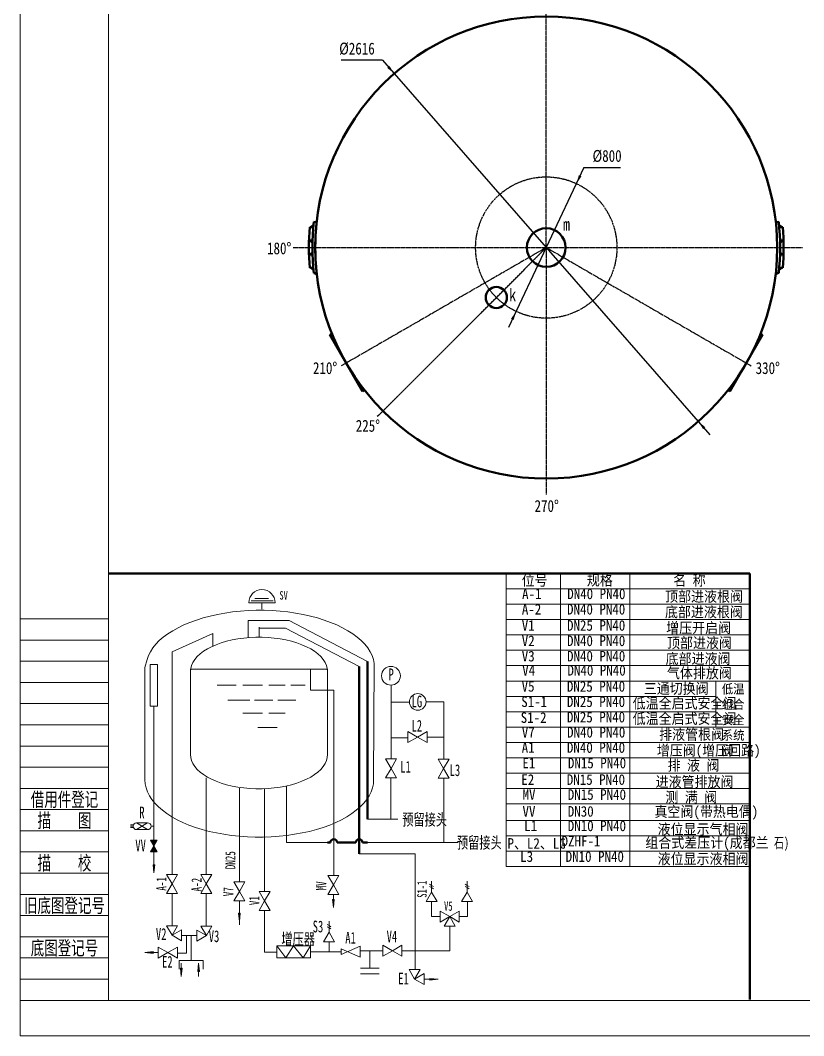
# Model space of a CAD drawing. Header units: millimetres. Extents: x 1505 to 130937, y -44938 to 37032.
# Drawn here: x 1736 to 6172, y -4322 to 1426 of the extents above; entities that cross this region are included whole.
import ezdxf

# ---------------------------------------------------------------- set-up
doc = ezdxf.new("R2010")
doc.units = ezdxf.units.MM
doc.linetypes.add('AM_ISO08W050', pattern=[16, 13, -1, 1, -1])
for name, color, linetype, lineweight in [('1', 7, 'Continuous', 18), ('6', 2, 'Continuous', 18), ('8', 1, 'Continuous', 18), ('AM_0', 7, 'Continuous', 50), ('AM_5', 3, 'Continuous', 25), ('AM_6', 2, 'Continuous', 15), ('AM_7', 4, 'AM_ISO08W050', 25), ('CDRAFT0', 7, 'Continuous', 18), ('RAHM2', 1, 'Continuous', 18), ('RAHM3', 2, 'Continuous', 18), ('TILE1', 5, 'Continuous', 18)]:
    doc.layers.add(name, color=color, linetype=linetype, lineweight=lineweight)
doc.styles.add('ACGBTS_0.900826', font='', dxfattribs={"width": 0.9})
doc.styles.add('HZ', font='', dxfattribs={"width": 0.7})
doc.styles.get("Standard").update_dxf_attribs({"font": 'txt', "width": 0.8})
doc.styles.add('UserTxtStyle84', font='', dxfattribs={"width": 0.66})
doc.styles.add('UserTxtStyle85', font='', dxfattribs={"width": 0.66})
doc.styles.get('ACGBTS_0.900826').set_extended_font_data('宋体')
doc.styles.get('HZ').set_extended_font_data('宋体')
doc.styles.get('UserTxtStyle84').set_extended_font_data('宋体')
doc.styles.get('UserTxtStyle85').set_extended_font_data('宋体')
doc.dimstyles.new('AM_GB$3', dxfattribs={"dimtxt": 3.371484, "dimasz": 2.5, "dimexe": 1, "dimexo": 1, "dimgap": 2.088633, "dimtad": 1, "dimdsep": 46, "dimtxsty": 'Standard', "dimblk": 'NONE', "dimcen": 0, "dimdle": 5, "dimclrd": 256, "dimclre": 256, "dimclrt": 2, "dimadec": 0, "dimazin": 2, "dimtfac": 0.707107, "dimtdec": 3, "dimtmove": 2, "dimatfit": 0, "dimfxl": 1, "dimfrac": 2, "dimtolj": 1, "dimlwd": 18, "dimarcsym": 0})

# ---------------------------------------------------------------- blocks, each defined once
blk = doc.blocks.new('*X3')
at = {"layer": 'CDRAFT0'}
blk.add_line((500, 200), (0, 200), dxfattribs=at)
blk.add_lwpolyline([(500, 200), (500, 16620), (11680, 16620), (11680, 200), (500, 200)], dxfattribs=at)
at = {"layer": 'RAHM2'}
for p, q in [((500, 2360), (0, 2360)), ((500, 2120), (0, 2120)), ((500, 1880), (0, 1880)), ((500, 1640), (0, 1640)), ((500, 1400), (0, 1400)), ((500, 1160), (0, 1160)), ((500, 920), (0, 920)), ((500, 680), (0, 680)), ((500, 440), (0, 440)), ((500, 320), (0, 320))]:
    blk.add_line(p, q, dxfattribs=at)
at = {"layer": 'RAHM3'}
for p, q in [((500, 2240), (0, 2240)), ((500, 2000), (0, 2000)), ((500, 1760), (0, 1760)), ((500, 1520), (0, 1520)), ((500, 1280), (0, 1280)), ((500, 1040), (0, 1040)), ((500, 800), (0, 800)), ((500, 560), (0, 560))]:
    blk.add_line(p, q, dxfattribs=at)
at = {"layer": 'TILE1'}
blk.add_line((0, 0), (0, 16820), dxfattribs=at)
blk.add_lwpolyline([(0, 16820), (11880, 16820), (11880, 0), (0, 0)], dxfattribs=at)
at = {"layer": 'RAHM2', "char_height": 80, "attachment_point": 8, "style": 'HZ'}
for s, insert, width in [('借用件登记', (250, 1288), 587.067), ('描    图', (250, 1169.3), 462), ('描    校', (250, 928.9), 467.6), ('旧底图登记号', (250, 687.6), 691.133), ('底图登记号', (250, 447.6), 585.667)]:
    blk.add_mtext(s, dxfattribs=dict(at, insert=insert, width=width))
blk = doc.blocks.new('*X288')
at = {"layer": 'AM_5'}
for points in [[(4885.4, 501.2), (4914.2, 542.9), (4899.2, 550)], [(4543.8, -222.2), (4530, -270.9), (4514.9, -263.8)]]:
    blk.add_hatch(color=256, dxfattribs=at).paths.add_polyline_path(points, flags=0)
for q in [(4501.1, -312.6), (5134.1, 591.7)]:
    blk.add_line((4928.1, 591.7), q, dxfattribs=at)
at = {"layer": 'AM_5', "color": 2, "insert": (5059.1, 656.7), "char_height": 67.43, "width": 213, "attachment_point": 5, "line_spacing_factor": 1.37}
blk.add_mtext('%%C800', dxfattribs=at)
blk = doc.blocks.new('_NONE')
blk = doc.blocks.new('*X372')
at = {"layer": 'AM_5'}
for points in [[(3853.6, 1124.2), (3826.9, 1167.3), (3814.4, 1156.3)], [(5575.6, -845.1), (5614.8, -877.2), (5602.2, -888.2)]]:
    blk.add_hatch(color=256, dxfattribs=at).paths.add_polyline_path(points, flags=0)
for q in [(3553.7, 1199.5), (5641.4, -920.4)]:
    blk.add_line((3787.7, 1199.5), q, dxfattribs=at)
at = {"layer": 'AM_5', "color": 2, "insert": (3642.7, 1264.5), "char_height": 67.43, "width": 252, "attachment_point": 5, "line_spacing_factor": 1.37}
blk.add_mtext('%%C2616', dxfattribs=at)

msp = doc.modelspace()

# ---------------------------------------------------------------- linework, layer by layer
at = {"layer": '1', "color": 7}
for p, q in [((4487.08287, -3364.52011), (4487.08287, -1705.57098)), ((3030.05333, -1871.28858), (3179.43904, -1871.28858)), ((3044.21983, -1860.18848), (3167.31479, -1860.18848)), ((3064.34556, -1847.54556), (3141.57248, -1847.54556)), ((3104.74628, -1871.28858), (3104.74628, -1908.63497)), ((2811.31024, -1946.79893), (2771.41556, -1957.40524)), ((2852.58734, -1937.6099), (2811.31024, -1946.79893)), ((2895.04596, -1929.88341), (2852.58734, -1937.6099)), ((2938.47915, -1923.65599), (2895.04596, -1929.88341)), ((2982.67527, -1918.95895), (2938.47915, -1923.65599)), ((3027.41909, -1915.8149), (2982.67527, -1918.95895)), ((3072.49253, -1914.23892), (3027.41909, -1915.8149)), ((3117.67605, -1914.23892), (3072.49253, -1914.23892)), ((3162.74949, -1915.8149), (3117.67605, -1914.23892)), ((3207.49331, -1918.95895), (3162.74949, -1915.8149)), ((3251.68943, -1923.65599), (3207.49331, -1918.95895)), ((3295.12262, -1929.88341), (3251.68943, -1923.65599)), ((3337.58124, -1937.6099), (3295.12262, -1929.88341)), ((3378.85854, -1946.79893), (3337.58124, -1937.6099)), ((3418.75321, -1957.40524), (3378.85854, -1946.79893)), ((2661.93093, -1997.17761), (2629.42859, -2012.87147)), ((2696.54356, -1982.65602), (2661.93093, -1997.17761)), ((2733.0978, -1969.37683), (2696.54356, -1982.65602)), ((2771.41556, -1957.40524), (2733.0978, -1969.37683)), ((3025.94544, -1971.37876), (3025.94673, -2069.48812)), ((3025.94544, -1971.37876), (3258.80585, -1971.37876)), ((3088.0026, -2009.62791), (3088.0026, -2065.29014)), ((3258.80585, -1971.37876), (3702.31383, -2203.64266)), ((3457.07097, -1969.37683), (3418.75321, -1957.40524)), ((3493.62521, -1982.65602), (3457.07097, -1969.37683)), ((3528.23765, -1997.17761), (3493.62521, -1982.65602)), ((3560.73999, -2012.87147), (3528.23765, -1997.17761)), ((2546.11089, -2066.19216), (2523.51923, -2085.75719)), ((2571.37713, -2047.4628), (2546.11089, -2066.19216)), ((2599.19505, -2029.66034), (2571.37713, -2047.4628)), ((2826.26926, -2045.41866), (2595.59321, -2149.50213)), ((2629.42859, -2012.87147), (2599.19505, -2029.66034)), ((2826.27054, -2117.13135), (2826.26926, -2045.41866)), ((3035.86607, -2068.17373), (3001.57478, -2071.28499)), ((3070.57689, -2066.61169), (3035.86607, -2068.17373)), ((3105.42813, -2066.61169), (3070.57689, -2066.61169)), ((3088.00132, -2067.37801), (3088.00132, -2014.99213)), ((3088.00132, -2014.99213), (3237.82805, -2014.99213)), ((3140.13914, -2068.17373), (3105.42813, -2066.61169)), ((3174.43024, -2071.28499), (3140.13914, -2068.17373)), ((3237.82805, -2014.99213), (3655.55207, -2232.85318)), ((3590.97372, -2029.66034), (3560.73999, -2012.87147)), ((3618.79145, -2047.4628), (3590.97372, -2029.66034)), ((3644.05769, -2066.19216), (3618.79145, -2047.4628)), ((3666.64954, -2085.75719), (3644.05769, -2066.19216)), ((2503.71202, -2106.06252), (2486.78594, -2127.00941)), ((2523.51923, -2085.75719), (2503.71202, -2106.06252)), ((2819.59212, -2120.24976), (2795.50778, -2132.84481)), ((2845.83745, -2108.78478), (2819.59212, -2120.24976)), ((2874.03269, -2098.54221), (2845.83745, -2108.78478)), ((2903.95073, -2089.60461), (2874.03269, -2098.54221)), ((2935.35071, -2082.04396), (2903.95073, -2089.60461)), ((2967.97951, -2075.92096), (2935.35071, -2082.04396)), ((3001.57478, -2071.28499), (2967.97951, -2075.92096)), ((3208.02551, -2075.92096), (3174.43024, -2071.28499)), ((3240.6545, -2082.04396), (3208.02551, -2075.92096)), ((3272.05429, -2089.60461), (3240.6545, -2082.04396)), ((3301.97233, -2098.54221), (3272.05429, -2089.60461)), ((3330.16757, -2108.78478), (3301.97233, -2098.54221)), ((3356.41309, -2120.24976), (3330.16757, -2108.78478)), ((3380.49743, -2132.84481), (3356.41309, -2120.24976)), ((3686.45656, -2106.06252), (3666.64954, -2085.75719)), ((3703.38264, -2127.00941), (3686.45656, -2106.06252)), ((2461.8926, -2170.41584), (2454.04661, -2192.66468)), ((2472.82355, -2148.49532), (2461.8926, -2170.41584)), ((2486.78594, -2127.00941), (2472.82355, -2148.49532)), ((2595.59449, -2149.50155), (2595.59449, -3409.45888)), ((2738.06394, -2176.35641), (2724.36654, -2192.37972)), ((2754.57878, -2161.01159), (2738.06394, -2176.35641)), ((2773.77836, -2146.46852), (2754.57878, -2161.01159)), ((2795.50778, -2132.84481), (2773.77836, -2146.46852)), ((3402.22685, -2146.46852), (3380.49743, -2132.84481)), ((3421.42624, -2161.01159), (3402.22685, -2146.46852)), ((3437.94127, -2176.35641), (3421.42624, -2161.01159)), ((3451.63867, -2192.37972), (3437.94127, -2176.35641)), ((3717.34522, -2148.49532), (3703.38264, -2127.00941)), ((3728.27608, -2170.41584), (3717.34522, -2148.49532)), ((3736.12207, -2192.66468), (3728.27608, -2170.41584)), ((2454.04661, -2192.66468), (2442.24945, -2237.71042)), ((2442.25073, -2237.70552), (2442.25073, -2874.6796)), ((2471.52534, -2220.26005), (2513.81207, -2220.26005)), ((2471.52534, -2457.51798), (2471.52534, -2220.26005)), ((2513.81207, -2220.26005), (2513.81207, -2457.51798)), ((2705.84186, -2225.94125), (2701.16367, -2243.20921)), ((2713.59701, -2208.9526), (2705.84186, -2225.94125)), ((2724.36654, -2192.37972), (2713.59701, -2208.9526)), ((3462.4082, -2208.9526), (3451.63867, -2192.37972)), ((3470.16335, -2225.94125), (3462.4082, -2208.9526)), ((3474.84154, -2243.20921), (3470.16335, -2225.94125)), ((3740.84512, -2215.13252), (3736.12207, -2192.66468)), ((3740.28468, -2212.46649), (3736.92586, -2874.6796)), ((2701.16367, -2243.20921), (2699.59993, -2260.6174)), ((2699.59993, -2246.96845), (3476.40509, -2246.96845)), ((2699.59993, -2246.96845), (2699.59993, -2730.49358)), ((3379.19605, -2246.96845), (3379.19605, -2366.28931)), ((3476.40509, -2260.6174), (3474.84154, -2243.20921)), ((3476.40509, -2246.96845), (3476.40509, -2730.49358)), ((2851.69867, -2338.36641), (2959.06188, -2338.36641)), ((2996.63914, -2338.36641), (3108.02844, -2338.36641)), ((3142.92151, -2338.36641), (3236.86437, -2338.36641)), ((3269.07345, -2338.36641), (3349.59577, -2338.36641)), ((3836.81787, -2755.48012), (3836.81787, -2338.57783)), ((3379.19605, -2366.28931), (3511.00924, -2366.28931)), ((3511.00924, -2366.28931), (3511.00924, -3276.29324)), ((2513.81207, -2457.51798), (2471.52534, -2457.51798)), ((2492.66861, -2457.51798), (2492.66861, -3216.2914)), ((2910.74846, -2422.92767), (3036.90039, -2422.92767)), ((3062.39901, -2422.92767), (3166.50472, -2422.92767)), ((3195.26122, -2422.92767), (3297.25625, -2422.92767)), ((3836.81787, -2433.89256), (3939.48631, -2433.89256)), ((4133.85915, -2432.20576), (4035.34119, -2432.20576)), ((2996.63914, -2495.80859), (3108.02844, -2495.80859)), ((3142.92151, -2495.80859), (3236.86437, -2495.80859)), ((3081.47816, -2578.38579), (3190.93151, -2578.38579)), ((3836.81787, -2635.3447), (3931.44507, -2635.3447)), ((3931.44507, -2600.88869), (3931.44507, -2663.13266)), ((3931.44507, -2600.88869), (3985.35001, -2632.01067)), ((3931.44507, -2663.13266), (3985.35001, -2632.01067)), ((4039.25495, -2600.88869), (3985.35001, -2632.01067)), ((4039.25495, -2663.13266), (3985.35001, -2632.01067)), ((4039.25495, -2663.13266), (4039.25495, -2600.88869)), ((4039.25495, -2632.01067), (4133.85915, -2632.01067)), ((2699.59993, -2730.49358), (2701.16367, -2747.90176)), ((2701.16367, -2747.90176), (2705.84186, -2765.16972)), ((3470.16335, -2765.16972), (3474.84154, -2747.90176)), ((3474.84154, -2747.90176), (3476.40509, -2730.49358)), ((3866.74496, -2755.48012), (3804.50099, -2755.48012)), ((3804.50099, -2755.48012), (3835.62298, -2809.38506)), ((3866.74496, -2755.48012), (3835.62298, -2809.38506)), ((4164.70635, -2756.18613), (4102.46238, -2756.18613)), ((4102.46238, -2756.18613), (4133.58436, -2810.09107)), ((2705.84186, -2765.16972), (2713.59701, -2782.15837)), ((2713.59701, -2782.15837), (2724.36654, -2798.73088)), ((2724.36654, -2798.73088), (2738.06394, -2814.75419)), ((2738.06394, -2814.75419), (2754.57878, -2830.09938)), ((3421.42624, -2830.09938), (3437.94127, -2814.75419)), ((3437.94127, -2814.75419), (3451.63867, -2798.73088)), ((3451.63867, -2798.73088), (3462.4082, -2782.15837)), ((3462.4082, -2782.15837), (3470.16335, -2765.16972)), ((3804.50099, -2863.29001), (3835.62298, -2809.38506)), ((3866.74496, -2863.29001), (3835.62298, -2809.38506)), ((4102.46238, -2863.99583), (4133.58436, -2810.09107)), ((2754.57878, -2830.09938), (2773.77836, -2844.64226)), ((2773.77836, -2844.64226), (2795.50778, -2858.26616)), ((2789.55214, -2863.5631), (2789.55214, -3409.45888)), ((2795.50778, -2858.26616), (2819.59212, -2870.86121)), ((2819.59212, -2870.86121), (2845.83745, -2882.32619)), ((3330.16757, -2882.32619), (3356.41309, -2870.86121)), ((3356.41309, -2870.86121), (3380.49743, -2858.26616)), ((3380.49743, -2858.26616), (3402.22685, -2844.64226)), ((3402.22685, -2844.64226), (3421.42624, -2830.09938)), ((3804.50099, -2863.29001), (3866.74496, -2863.29001)), ((3834.5585, -2942.21222), (3834.5585, -2863.29001)), ((3834.5585, -3095.74313), (3834.5585, -2863.29001)), ((4102.46238, -2863.99583), (4164.70635, -2863.99583)), ((2442.25073, -2874.6796), (2443.82765, -2897.2577)), ((2443.82765, -2897.2577), (2448.55061, -2919.72572)), ((2448.55061, -2919.72572), (2456.3966, -2941.97418)), ((2845.83745, -2882.32619), (2874.03269, -2892.56876)), ((2874.03269, -2892.56876), (2903.95073, -2901.50637)), ((2903.95073, -2901.50637), (2935.35071, -2909.06701)), ((2935.35071, -2909.06701), (2967.97951, -2915.19001)), ((2967.97951, -2915.19001), (3001.57478, -2919.8258)), ((2976.76992, -2920.51918), (2976.76992, -3451.66766)), ((3001.57478, -2919.8258), (3035.86607, -2922.93724)), ((3035.86607, -2922.93724), (3070.57689, -2924.49928)), ((3070.57689, -2924.49928), (3105.42813, -2924.49928)), ((3105.42813, -2924.49928), (3140.13914, -2922.93724)), ((3119.66324, -2924.09181), (3119.66324, -3505.499)), ((3140.13914, -2922.93724), (3174.43024, -2919.8258)), ((3174.43024, -2919.8258), (3208.02551, -2915.19001)), ((3208.02551, -2915.19001), (3240.6545, -2909.06701)), ((3240.6545, -2909.06701), (3272.05429, -2901.50637)), ((3243.53507, -2908.4445), (3243.53507, -3228.54371)), ((3272.05429, -2901.50637), (3301.97233, -2892.56876)), ((3301.97233, -2892.56876), (3330.16757, -2882.32619)), ((3722.78008, -2941.97418), (3730.62607, -2919.72572)), ((3730.62607, -2919.72572), (3735.34912, -2897.2577)), ((3735.34912, -2897.2577), (3736.92586, -2874.6796)), ((2456.3966, -2941.97418), (2467.32755, -2963.89489)), ((2467.32755, -2963.89489), (2481.28994, -2985.38099)), ((2481.28994, -2985.38099), (2498.21602, -3006.32769)), ((3680.96056, -3006.32769), (3697.88664, -2985.38099)), ((3697.88664, -2985.38099), (3711.84922, -2963.89489)), ((3711.84922, -2963.89489), (3722.78008, -2941.97418)), ((2498.21602, -3006.32769), (2518.02323, -3026.63303)), ((2518.02323, -3026.63303), (2540.6149, -3046.19806)), ((2540.6149, -3046.19806), (2565.88113, -3064.92741)), ((3613.29546, -3064.92741), (3638.56169, -3046.19806)), ((3638.56169, -3046.19806), (3661.15354, -3026.63303)), ((3661.15354, -3026.63303), (3680.96056, -3006.32769)), ((2565.88113, -3064.92741), (2593.69906, -3082.72987)), ((2593.69906, -3082.72987), (2623.93259, -3099.51893)), ((2623.93259, -3099.51893), (2656.43493, -3115.21242)), ((3522.74166, -3115.21242), (3555.24399, -3099.51893)), ((3555.24399, -3099.51893), (3585.47772, -3082.72987)), ((3585.47772, -3082.72987), (3613.29546, -3064.92741)), ((3702.31511, -3095.74313), (3873.55126, -3095.74313)), ((3816.74435, -3095.74313), (3834.5585, -3095.74313)), ((2377.30863, -3128.84443), (2360.12369, -3128.84443)), ((2375.68468, -3136.62502), (2360.12369, -3136.62502)), ((2377.30863, -3144.40542), (2360.12369, -3144.40542)), ((2457.37994, -3117.17363), (2395.13597, -3117.17363)), ((2395.13597, -3156.07621), (2457.37994, -3117.17363)), ((2395.13597, -3117.17363), (2457.37994, -3156.07621)), ((2395.13597, -3156.07621), (2457.37994, -3156.07621)), ((2476.83113, -3136.62502), (2492.39212, -3136.62502)), ((2595.59449, -3108.64501), (2595.59449, -3409.45888)), ((2656.43493, -3115.21242), (2691.04756, -3129.73419)), ((2691.04756, -3129.73419), (2727.6018, -3143.01319)), ((2727.6018, -3143.01319), (2765.91956, -3154.98516)), ((2765.91956, -3154.98516), (2805.81424, -3165.59129)), ((3373.36254, -3165.59129), (3413.25722, -3154.98516)), ((3413.25722, -3154.98516), (3451.57497, -3143.01319)), ((3451.57497, -3143.01319), (3488.12921, -3129.73419)), ((3488.12921, -3129.73419), (3522.74166, -3115.21242)), ((2511.08001, -3216.2914), (2473.73363, -3216.2914)), ((2473.73363, -3216.2914), (2492.40682, -3248.63429)), ((2474.48054, -3216.2914), (2492.78037, -3247.98746)), ((2475.22744, -3216.2914), (2493.15373, -3247.34045)), ((2475.97435, -3216.2914), (2493.52728, -3246.69362)), ((2476.72125, -3216.2914), (2493.90063, -3246.04679)), ((2477.46835, -3216.2914), (2494.27418, -3245.39996)), ((2478.21525, -3216.2914), (2494.64754, -3244.75313)), ((2478.96216, -3216.2914), (2495.02109, -3244.10631)), ((2479.70906, -3216.2914), (2495.39463, -3243.45929)), ((2480.45597, -3216.2914), (2495.76799, -3242.81246)), ((2481.20287, -3216.2914), (2496.14154, -3242.16564)), ((2481.94978, -3216.2914), (2496.5149, -3241.51881)), ((2482.69668, -3216.2914), (2496.88844, -3240.87198)), ((2483.44378, -3216.2914), (2497.2618, -3240.22515)), ((2484.19068, -3216.2914), (2497.63535, -3239.57814)), ((2484.93759, -3216.2914), (2498.00871, -3238.93131)), ((2485.68449, -3216.2914), (2498.38225, -3238.28448)), ((2486.4314, -3216.2914), (2498.7558, -3237.63765)), ((2487.1783, -3216.2914), (2499.12916, -3236.99083)), ((2487.92521, -3216.2914), (2499.5027, -3236.344)), ((2488.67211, -3216.2914), (2499.87606, -3235.69698)), ((2489.4192, -3216.2914), (2500.24961, -3235.05015)), ((2490.16611, -3216.2914), (2500.62297, -3234.40333)), ((2491.05229, -3216.90166), (2501.13579, -3234.36676)), ((2491.65992, -3216.2914), (2501.36987, -3233.10967)), ((2492.40682, -3216.2914), (2501.74342, -3232.46284)), ((2511.08001, -3216.2914), (2492.40682, -3248.63429)), ((2493.15373, -3216.2914), (2502.11697, -3231.81583)), ((2493.90063, -3216.2914), (2502.49032, -3231.169)), ((2494.64754, -3216.2914), (2502.86387, -3230.52217)), ((2495.39463, -3216.2914), (2503.23723, -3229.87534)), ((2496.14154, -3216.2914), (2503.61078, -3229.22852)), ((2496.88844, -3216.2914), (2503.98413, -3228.58169)), ((2497.63535, -3216.2914), (2504.35768, -3227.93486)), ((2498.38225, -3216.2914), (2504.73123, -3227.28785)), ((2499.12916, -3216.2914), (2505.10459, -3226.64102)), ((2499.87606, -3216.2914), (2505.47813, -3225.99419)), ((2500.62297, -3216.2914), (2505.85149, -3225.34736)), ((2501.36987, -3216.2914), (2506.22504, -3224.70054)), ((2502.11697, -3216.2914), (2506.5984, -3224.05371)), ((2502.86387, -3216.2914), (2506.97194, -3223.40669)), ((2503.61078, -3216.2914), (2507.3453, -3222.75986)), ((2504.35768, -3216.2914), (2507.71885, -3222.11304)), ((2505.10459, -3216.2914), (2508.09239, -3221.46621)), ((2505.85149, -3216.2914), (2508.46575, -3220.81938)), ((2506.5984, -3216.2914), (2508.8393, -3220.17255)), ((2507.3453, -3216.2914), (2509.21266, -3219.52554)), ((2508.09239, -3216.2914), (2509.5862, -3218.87871)), ((2508.8393, -3216.2914), (2509.95956, -3218.23188)), ((2509.5862, -3216.2914), (2510.33311, -3217.58505)), ((2510.33311, -3216.2914), (2510.70666, -3216.93823)), ((2805.81424, -3165.59129), (2847.09134, -3174.78012)), ((2847.09134, -3174.78012), (2889.54996, -3182.507)), ((2889.54996, -3182.507), (2932.98316, -3188.73403)), ((2932.98316, -3188.73403), (2977.17928, -3193.43126)), ((2977.17928, -3193.43126), (3021.92309, -3196.57531)), ((3021.92309, -3196.57531), (3066.99654, -3198.15129)), ((3066.99654, -3198.15129), (3112.18005, -3198.15129)), ((3112.18005, -3198.15129), (3157.2535, -3196.57531)), ((3157.2535, -3196.57531), (3201.99731, -3193.43126)), ((3201.99731, -3193.43126), (3246.19343, -3188.73403)), ((3246.19343, -3188.73403), (3289.62663, -3182.507)), ((3289.62663, -3182.507), (3332.08525, -3174.78012)), ((3332.08525, -3174.78012), (3373.36254, -3165.59129)), ((2473.73363, -3280.97718), (2492.40682, -3248.63429)), ((2478.96216, -3280.97718), (2476.3479, -3276.4492)), ((2479.70906, -3280.97718), (2476.72125, -3275.80237)), ((2480.45597, -3280.97718), (2477.0948, -3275.15535)), ((2481.20287, -3280.97718), (2477.46835, -3274.50853)), ((2481.94978, -3280.97718), (2477.84171, -3273.8617)), ((2482.69668, -3280.97718), (2478.21525, -3273.21487)), ((2483.44378, -3280.97718), (2478.58861, -3272.56804)), ((2484.19068, -3280.97718), (2478.96216, -3271.92122)), ((2484.93759, -3280.97718), (2479.33552, -3271.27439)), ((2485.68449, -3280.97718), (2479.70906, -3270.62737)), ((2486.4314, -3280.97718), (2480.08261, -3269.98054)), ((2487.1783, -3280.97718), (2480.45597, -3269.33372)), ((2487.92521, -3280.97718), (2480.82951, -3268.68689)), ((2488.67211, -3280.97718), (2481.20287, -3268.04006)), ((2489.4192, -3280.97718), (2481.57642, -3267.39323)), ((2490.16611, -3280.97718), (2481.94978, -3266.74622)), ((2490.91301, -3280.97718), (2482.32332, -3266.09939)), ((2491.65992, -3280.97718), (2482.69668, -3265.45256)), ((2492.40682, -3280.97718), (2483.07023, -3264.80573)), ((2493.15373, -3280.97718), (2483.44378, -3264.15891)), ((2493.90063, -3280.97718), (2483.81713, -3263.51208)), ((2494.64754, -3280.97718), (2484.19068, -3262.86506)), ((2495.39463, -3280.97718), (2484.56404, -3262.21824)), ((2496.14154, -3280.97718), (2484.93759, -3261.57141)), ((2496.88844, -3280.97718), (2485.31094, -3260.92458)), ((2497.63535, -3280.97718), (2485.68449, -3260.27775)), ((2498.38225, -3280.97718), (2486.05804, -3259.63092)), ((2499.12916, -3280.97718), (2486.4314, -3258.98391)), ((2499.87606, -3280.97718), (2486.80494, -3258.33708)), ((2500.62297, -3280.97718), (2487.1783, -3257.69025)), ((2501.36987, -3280.97718), (2487.55185, -3257.04343)), ((2502.11697, -3280.97718), (2487.92521, -3256.3966)), ((2502.86387, -3280.97718), (2488.29875, -3255.74977)), ((2503.61078, -3280.97718), (2488.67211, -3255.10275)), ((2504.35768, -3280.97718), (2489.04566, -3254.45593)), ((2505.10459, -3280.97718), (2489.4192, -3253.8091)), ((2505.85149, -3280.97718), (2489.79256, -3253.16227)), ((2506.5984, -3280.97718), (2490.16611, -3252.51544)), ((2507.3453, -3280.97718), (2490.53947, -3251.86862)), ((2508.09239, -3280.97718), (2490.91301, -3251.2216)), ((2508.8393, -3280.97718), (2491.28637, -3250.57477)), ((2509.5862, -3280.97718), (2491.65992, -3249.92794)), ((2510.33311, -3280.97718), (2492.03328, -3249.28112)), ((2511.08001, -3280.97718), (2492.40682, -3248.63429)), ((3243.53507, -3228.54371), (3475.92619, -3228.54371)), ((3511.00924, -3276.29324), (3511.00924, -3414.98178)), ((3702.31511, -3228.54371), (4216.06031, -3228.54371)), ((2473.73363, -3280.97718), (2511.08001, -3280.97718)), ((2474.48054, -3280.97718), (2474.10718, -3280.33035)), ((2475.22744, -3280.97718), (2474.48054, -3279.68352)), ((2475.97435, -3280.97718), (2474.85409, -3279.03651)), ((2476.72125, -3280.97718), (2475.22744, -3278.38968)), ((2477.46835, -3280.97718), (2475.60099, -3277.74285)), ((2478.21525, -3280.97718), (2475.97435, -3277.09603)), ((2493.09813, -3280.97718), (2493.09813, -3401.18083)), ((3655.55336, -3292.31391), (3972.27377, -3293.48261)), ((3972.27377, -3293.48261), (3972.27377, -3940.77388)), ((2488.21507, -3354.72119), (2497.98119, -3354.72119)), ((2493.09813, -3401.18083), (2488.21507, -3354.72119)), ((2493.09813, -3401.18083), (2489.03341, -3354.72119)), ((2493.09813, -3401.18083), (2489.84929, -3354.72119)), ((2493.09813, -3401.18083), (2490.66329, -3354.72119)), ((2493.09813, -3401.18083), (2491.47767, -3354.77773)), ((2493.09813, -3401.18083), (2493.09813, -3354.51745)), ((2493.09813, -3401.18083), (2493.09813, -3354.63901)), ((2493.09813, -3401.18083), (2497.98119, -3354.72119)), ((2493.09813, -3401.18083), (2495.53297, -3354.72119)), ((2493.09813, -3401.18083), (2497.16285, -3354.72119)), ((2493.09813, -3401.18083), (2496.34697, -3354.72119)), ((2493.09813, -3401.18083), (2493.09813, -3354.72119)), ((2493.09813, -3401.18083), (2493.09813, -3354.76039)), ((2493.09813, -3401.18083), (2493.09813, -3354.76039)), ((2493.09813, -3401.18083), (2494.71859, -3354.77773)), ((4487.08287, -3364.52011), (5866.93932, -3364.52011)), ((2626.71648, -3409.45888), (2564.47251, -3409.45888)), ((2564.47251, -3409.45888), (2595.59449, -3463.36383)), ((2626.71648, -3409.45888), (2595.59449, -3463.36383)), ((2820.67412, -3409.45888), (2758.43015, -3409.45888)), ((2758.43015, -3409.45888), (2789.55214, -3463.36383)), ((2820.67412, -3409.45888), (2789.55214, -3463.36383)), ((3478.41738, -3414.98178), (3509.53936, -3468.88673)), ((3540.66135, -3414.98178), (3478.41738, -3414.98178)), ((3540.66135, -3414.98178), (3509.53936, -3468.88673)), ((4065.15911, -3509.02898), (4065.15911, -3446.78501)), ((4266.01305, -3509.02898), (4266.01305, -3446.78501)), ((2564.47251, -3517.26858), (2595.59449, -3463.36383)), ((2626.71648, -3517.26858), (2595.59449, -3463.36383)), ((2758.43015, -3517.26858), (2789.55214, -3463.36383)), ((2820.67412, -3517.26858), (2789.55214, -3463.36383)), ((3007.89191, -3451.66766), (2945.64794, -3451.66766)), ((2945.64794, -3451.66766), (2976.76992, -3505.5726)), ((2945.64794, -3559.47736), (2976.76992, -3505.5726)), ((3007.89191, -3451.66766), (2976.76992, -3505.5726)), ((3007.89191, -3559.47736), (2976.76992, -3505.5726)), ((3150.62709, -3505.499), (3088.38294, -3505.499)), ((3088.38294, -3505.499), (3119.50511, -3559.40376)), ((3150.62709, -3505.499), (3119.50511, -3559.40376)), ((3478.41738, -3522.79148), (3509.53936, -3468.88673)), ((3540.66135, -3522.79148), (3509.53936, -3468.88673)), ((4065.15911, -3471.6826), (4054.12497, -3465.31214)), ((4065.15911, -3484.13139), (4054.12497, -3477.76093)), ((4065.15911, -3471.6826), (4076.19325, -3478.05325)), ((4065.15911, -3484.13139), (4076.19325, -3490.50204)), ((4266.01305, -3471.6826), (4254.9789, -3465.31214)), ((4266.01305, -3484.13139), (4254.9789, -3477.76093)), ((4266.01305, -3471.6826), (4277.04719, -3478.05325)), ((4266.01305, -3484.13139), (4277.04719, -3490.50204)), ((2564.47251, -3517.26858), (2626.71648, -3517.26858)), ((2595.59449, -3517.26858), (2595.59449, -3699.72741)), ((2758.43015, -3517.26858), (2820.67412, -3517.26858)), ((2789.55214, -3517.26858), (2789.55214, -3701.83262)), ((2945.64794, -3559.47736), (3007.89191, -3559.47736)), ((2976.76992, -3559.47736), (2976.76992, -3695.45302)), ((3088.38294, -3613.3087), (3119.50511, -3559.40376)), ((3150.62709, -3613.3087), (3119.50511, -3559.40376)), ((3478.41738, -3522.79148), (3540.66135, -3522.79148)), ((3509.53936, -3551.02479), (3504.6563, -3551.02479)), ((3509.53936, -3597.48443), (3504.6563, -3551.02479)), ((3509.53936, -3597.48443), (3505.47464, -3551.02479)), ((3509.53936, -3597.48443), (3506.29052, -3551.02479)), ((3509.53936, -3597.48443), (3507.10452, -3551.02479)), ((3509.53936, -3597.48443), (3507.9189, -3551.08134)), ((3509.53936, -3522.79148), (3509.53936, -3597.48443)), ((3509.53936, -3597.48443), (3509.53936, -3550.82106)), ((3509.53936, -3597.48443), (3509.53936, -3550.94262)), ((3509.53936, -3551.02479), (3514.42242, -3551.02479)), ((3509.53936, -3597.48443), (3513.60409, -3551.02479)), ((3509.53936, -3597.48443), (3509.53936, -3551.02479)), ((3509.53936, -3597.48443), (3514.42242, -3551.02479)), ((3509.53936, -3597.48443), (3511.9742, -3551.02479)), ((3509.53936, -3597.48443), (3512.7882, -3551.02479)), ((3509.53936, -3597.48443), (3509.53936, -3551.064)), ((3509.53936, -3597.48443), (3509.53936, -3551.064)), ((3509.53936, -3597.48443), (3511.15982, -3551.08134)), ((4034.03713, -3562.93392), (4065.15911, -3509.02898)), ((4034.03713, -3562.93392), (4096.28109, -3562.93392)), ((4096.28109, -3562.93392), (4065.15911, -3509.02898)), ((4065.25372, -3648.41996), (4065.25372, -3562.93392)), ((4234.89106, -3562.93392), (4266.01305, -3509.02898)), ((4234.89106, -3562.93392), (4297.13503, -3562.93392)), ((4297.13503, -3562.93392), (4266.01305, -3509.02898)), ((4267.77147, -3648.41996), (4267.77147, -3562.93392)), ((2976.76992, -3601.2545), (2976.76992, -3675.94726)), ((3088.38294, -3613.3087), (3150.62709, -3613.3087)), ((3119.66324, -3613.3087), (3119.66324, -3849.48612)), ((4113.71378, -3617.29798), (4113.71378, -3679.54195)), ((4113.71378, -3617.29798), (4167.61872, -3648.41996)), ((4221.52329, -3617.29798), (4167.61872, -3648.41996)), ((4221.52329, -3679.54195), (4221.52329, -3617.29798)), ((2976.76992, -3629.48762), (2971.88667, -3629.48762)), ((2976.76992, -3675.94726), (2971.88667, -3629.48762)), ((2976.76992, -3675.94726), (2972.7052, -3629.48762)), ((2976.76992, -3675.94726), (2973.52108, -3629.48762)), ((2976.76992, -3675.94726), (2974.33508, -3629.48762)), ((2976.76992, -3675.94726), (2975.14946, -3629.54435)), ((2976.76992, -3675.94726), (2976.76992, -3629.28408)), ((2976.76992, -3675.94726), (2976.76992, -3629.40545)), ((2976.76992, -3629.48762), (2981.65298, -3629.48762)), ((2976.76992, -3675.94726), (2976.76992, -3629.48762)), ((2976.76992, -3675.94726), (2980.01857, -3629.48762)), ((2976.76992, -3675.94726), (2979.20476, -3629.48762)), ((2976.76992, -3675.94726), (2980.83446, -3629.48762)), ((2976.76992, -3675.94726), (2981.65298, -3629.48762)), ((2976.76992, -3675.94726), (2976.76992, -3629.52682)), ((2976.76992, -3675.94726), (2976.76992, -3629.52682)), ((2976.76992, -3675.94726), (2978.39019, -3629.54435)), ((3484.33155, -3736.64937), (3484.33155, -3674.4054)), ((4113.71378, -3648.41996), (4065.25372, -3648.41996)), ((4113.71378, -3679.54195), (4167.61872, -3648.41996)), ((4136.49674, -3702.32472), (4167.61872, -3648.41996)), ((4221.52329, -3679.54195), (4167.61872, -3648.41996)), ((4198.74071, -3702.32472), (4167.61872, -3648.41996)), ((4221.52329, -3648.41996), (4267.77147, -3648.41996)), ((2626.87329, -3699.72741), (2564.62913, -3699.72741)), ((2564.62913, -3699.72741), (2595.75111, -3753.63217)), ((2626.87329, -3699.72741), (2595.75111, -3753.63217)), ((2649.65606, -3722.51018), (2595.75111, -3753.63217)), ((2649.65606, -3784.75434), (2649.65606, -3722.51018)), ((2736.22504, -3724.61539), (2736.22504, -3786.85936)), ((2736.22504, -3724.61539), (2790.1298, -3755.73737)), ((2821.25178, -3701.83262), (2759.00781, -3701.83262)), ((2759.00781, -3701.83262), (2790.1298, -3755.73737)), ((2821.25178, -3701.83262), (2790.1298, -3755.73737)), ((3484.33155, -3699.30299), (3473.29741, -3692.93234)), ((3484.33155, -3711.75178), (3473.29741, -3705.38113)), ((3484.33155, -3699.30299), (3495.36569, -3705.67345)), ((3484.33155, -3711.75178), (3495.36569, -3718.12224)), ((4136.49674, -3702.32472), (4198.74071, -3702.32472)), ((4167.61872, -3841.51969), (4167.61872, -3702.32472)), ((2649.65606, -3784.75434), (2595.75111, -3753.63217)), ((2649.65606, -3755.10468), (2736.22504, -3755.73737)), ((2678.13344, -3755.51366), (2678.13344, -3854.89979)), ((2703.54159, -3897.30263), (2703.54159, -3754.89152)), ((2736.22504, -3786.85936), (2790.1298, -3755.73737)), ((3453.20957, -3790.55431), (3484.33155, -3736.64937)), ((3453.20957, -3790.55431), (3515.45354, -3790.55431)), ((3515.45354, -3790.55431), (3484.33155, -3736.64937)), ((3484.33155, -3790.55431), (3484.33155, -3845.21747)), ((2442.26552, -3851.42536), (2488.72507, -3846.5423)), ((2442.26552, -3851.42536), (2488.72507, -3847.36063)), ((2442.26552, -3851.42536), (2488.72507, -3848.17671)), ((2442.26552, -3851.42536), (2488.72507, -3848.99052)), ((2442.26552, -3851.42536), (2488.66853, -3849.8049)), ((2488.72507, -3851.42536), (2488.72507, -3846.5423)), ((2517.81931, -3883.39055), (2517.81931, -3821.14659)), ((2517.81931, -3821.14659), (2571.72407, -3852.26857)), ((2625.62901, -3821.14659), (2571.72407, -3852.26857)), ((2625.62901, -3821.14659), (2625.62901, -3883.39055)), ((3119.66324, -3849.48612), (3189.40094, -3849.48612)), ((3189.40094, -3813.22909), (3239.9696, -3881.71442)), ((3189.40094, -3813.22909), (3378.64591, -3813.22909)), ((3189.40094, -3881.71442), (3189.40094, -3813.22909)), ((3284.02343, -3813.22909), (3240.18445, -3881.71442)), ((3284.02343, -3813.22909), (3337.09156, -3881.71442)), ((3337.09156, -3881.71442), (3378.64591, -3813.22909)), ((3378.64591, -3813.22909), (3378.64591, -3881.71442)), ((3378.64591, -3847.47175), (3553.20965, -3847.47175)), ((3661.01935, -3815.60984), (3553.20965, -3862.29281)), ((3553.20965, -3831.17083), (3661.01935, -3877.85381)), ((3553.20965, -3831.17083), (3553.20965, -3846.73182)), ((3553.20965, -3846.73182), (3553.20965, -3862.29281)), ((3661.01935, -3877.85381), (3661.01935, -3815.60984)), ((3789.6816, -3841.51969), (3661.01935, -3841.51969)), ((3789.6816, -3810.39771), (3789.6816, -3872.64168)), ((3789.6816, -3810.39771), (3843.58654, -3841.51969)), ((3789.6816, -3872.64168), (3843.58654, -3841.51969)), ((3897.4913, -3810.39771), (3843.58654, -3841.51969)), ((3897.4913, -3872.64168), (3843.58654, -3841.51969)), ((3897.4913, -3872.64168), (3897.4913, -3810.39771)), ((3972.27377, -3841.51969), (3897.4913, -3841.51969)), ((3972.27377, -3841.51969), (4167.61872, -3841.51969)), ((3972.27377, -3841.51969), (3972.27377, -3947.6294)), ((2516.95838, -3851.42536), (2442.26552, -3851.42536)), ((2442.26552, -3851.42536), (2488.72507, -3851.42536)), ((2442.26552, -3851.42536), (2488.72507, -3854.6742)), ((2442.26552, -3851.42536), (2488.72507, -3853.8602)), ((2442.26552, -3851.42536), (2488.72507, -3855.49008)), ((2442.26552, -3851.42536), (2488.68606, -3851.42536)), ((2442.26552, -3851.42536), (2488.66853, -3853.04582)), ((2442.26552, -3851.42536), (2488.68606, -3851.42536)), ((2442.26552, -3851.42536), (2488.72507, -3856.30842)), ((2442.26552, -3851.42536), (2488.92881, -3851.42536)), ((2442.26552, -3851.42536), (2488.80743, -3851.42536)), ((2488.72507, -3851.42536), (2488.72507, -3856.30842)), ((2517.81931, -3883.39055), (2571.72407, -3852.26857)), ((2625.62901, -3883.39055), (2571.72407, -3852.26857)), ((2678.13344, -3854.89979), (2625.62901, -3854.89979)), ((2635.88251, -3897.30263), (2771.20048, -3897.30263)), ((2635.88251, -3897.30263), (2635.88251, -3916.56573)), ((2771.20048, -3897.30263), (2771.20048, -3914.89061)), ((3378.64591, -3881.71442), (3189.40094, -3881.71442)), ((2635.88251, -3916.56573), (2635.88251, -3945.82865)), ((2647.6988, -3987.19221), (2642.81555, -3940.73257)), ((2647.6988, -3940.73257), (2642.81555, -3940.73257)), ((2647.6988, -3987.19221), (2643.63408, -3940.73257)), ((2647.6988, -3987.19221), (2644.44996, -3940.73257)), ((2647.6988, -3987.19221), (2645.26396, -3940.73257)), ((2647.6988, -3987.19221), (2646.07834, -3940.78911)), ((2647.6988, -3912.49926), (2647.6988, -3987.19221)), ((2647.6988, -3987.19221), (2647.6988, -3940.52884)), ((2647.6988, -3987.19221), (2647.6988, -3940.6504)), ((2647.6988, -3987.19221), (2652.58186, -3940.73257)), ((2647.6988, -3987.19221), (2647.6988, -3940.73257)), ((2647.6988, -3940.73257), (2652.58186, -3940.73257)), ((2647.6988, -3987.19221), (2651.76333, -3940.73257)), ((2647.6988, -3987.19221), (2650.13364, -3940.73257)), ((2647.6988, -3987.19221), (2650.94745, -3940.73257)), ((2647.6988, -3987.19221), (2647.6988, -3940.77177)), ((2647.6988, -3987.19221), (2647.6988, -3940.77177)), ((2647.6988, -3987.19221), (2649.31907, -3940.78911)), ((2746.22128, -3911.76366), (2741.33822, -3958.2233)), ((2741.33822, -3958.2233), (2751.10434, -3958.2233)), ((2746.22128, -3911.76366), (2742.15656, -3958.2233)), ((2746.22128, -3911.76366), (2742.97244, -3958.2233)), ((2746.22128, -3911.76366), (2743.78644, -3958.2233)), ((2746.22128, -3911.76366), (2744.60082, -3958.16676)), ((2746.22128, -3911.76366), (2746.22128, -3958.2233)), ((2746.22128, -3911.76366), (2751.10434, -3958.2233)), ((2746.22128, -3911.76366), (2746.22128, -3958.30548)), ((2746.22128, -3911.76366), (2746.22128, -3958.1841)), ((2746.22128, -3911.76366), (2746.22128, -3958.1841)), ((2746.22128, -3911.76366), (2749.47012, -3958.2233)), ((2746.22128, -3911.76366), (2746.22128, -3958.42704)), ((2746.22128, -3911.76366), (2748.65612, -3958.2233)), ((2746.22128, -3911.76366), (2750.28601, -3958.2233)), ((2746.22128, -3986.45643), (2746.22128, -3911.76366)), ((2746.22128, -3911.76366), (2747.84174, -3958.16676)), ((2771.20048, -3914.89061), (2771.20048, -3945.82865)), ((4000.3041, -3948.25549), (3938.06013, -3948.25549)), ((3938.06013, -3948.25549), (3969.18212, -4002.16025)), ((4000.3041, -3948.25549), (3969.18212, -4002.16025)), ((4023.08706, -3971.03826), (3969.18212, -4002.16025)), ((4023.08706, -4033.28223), (3969.18212, -4002.16025)), ((4023.08706, -4033.28223), (4023.08706, -3971.03826)), ((4023.08706, -4002.88209), (4101.64006, -4002.88209)), ((4101.64006, -4002.88209), (4054.97687, -4002.88209)), ((4101.64006, -4002.88209), (4055.09824, -4002.88209)), ((4101.64006, -4002.88209), (4055.18042, -3997.99903)), ((4055.18042, -4002.88209), (4055.18042, -3997.99903)), ((4101.64006, -4002.88209), (4055.18042, -3998.81736)), ((4101.64006, -4002.88209), (4055.18042, -3999.63344)), ((4101.64006, -4002.88209), (4055.18042, -4000.44725)), ((4055.18042, -4002.88209), (4055.18042, -4007.76515)), ((4101.64006, -4002.88209), (4055.18042, -4006.94681)), ((4101.64006, -4002.88209), (4055.18042, -4007.76515)), ((4101.64006, -4002.88209), (4055.18042, -4006.13093)), ((4101.64006, -4002.88209), (4055.18042, -4002.88209)), ((4101.64006, -4002.88209), (4055.18042, -4005.31693)), ((4101.64006, -4002.88209), (4055.21962, -4002.88209)), ((4101.64006, -4002.88209), (4055.21962, -4002.88209)), ((4101.64006, -4002.88209), (4055.23696, -4001.26163)), ((4101.64006, -4002.88209), (4055.23696, -4004.50255))]:
    msp.add_line(p, q, dxfattribs=at)
for centre, radius in [((3835.18384, -2284.86023), 53.25495), ((3986.52568, -2433.08478), 47.04657)]:
    msp.add_circle(centre, radius, dxfattribs=at)
for centre, radius, start, end in [((3104.74628, -1871.28858), 74.6928, 0, 180), ((2395.13597, -3136.62502), 19.45125, 90, 270), ((2457.37994, -3136.62502), 19.45125, 270, 90)]:
    msp.add_arc(centre, radius, start, end, dxfattribs=at)
at = {"layer": '6'}
for p, q in [((4133.85915, -2432.20576), (4133.85915, -2756.18613)), ((4164.70635, -2756.18613), (4133.58436, -2810.09107)), ((4164.70635, -2863.99583), (4133.58436, -2810.09107)), ((4133.85915, -2863.99583), (4133.85915, -3228.54371)), ((4133.85915, -2863.99583), (4133.85915, -2942.91822))]:
    msp.add_line(p, q, dxfattribs=at)
at = {"layer": '8'}
for p, q in [((4794.88287, -1705.57098), (4794.88287, -3364.52011)), ((5188.18287, -3364.52011), (5188.18287, -1705.63435)), ((4487.08287, -1792.63081), (5866.93932, -1792.63081)), ((4487.08287, -1879.62728), (5866.93932, -1879.62728)), ((4487.08287, -1966.62375), (5866.93932, -1966.62375)), ((4487.08287, -2053.62022), (5866.93932, -2053.62022)), ((4487.08287, -2140.61668), (5866.93932, -2140.61668)), ((4487.08287, -2227.61315), (5866.93932, -2227.61315)), ((4487.08287, -2314.60962), (5866.93932, -2314.60962)), ((5673.99105, -2314.60962), (5673.99105, -2575.59902)), ((4487.08287, -2401.60609), (5673.99105, -2401.60609)), ((4487.08287, -2488.60255), (5673.99105, -2488.60255)), ((4487.08287, -2575.59902), (5866.93932, -2575.59902)), ((4487.08287, -2662.59549), (5866.93932, -2662.59549)), ((4487.08287, -2749.59196), (5866.93932, -2749.59196)), ((4487.08287, -2836.58842), (5866.93932, -2836.58842)), ((4487.08287, -2923.58489), (5866.93932, -2923.58489)), ((4487.08287, -3010.58136), (5866.93932, -3010.58136)), ((4487.08287, -3103.53071), (5866.93932, -3103.53071)), ((4487.08287, -3190.52718), (5866.93932, -3190.52718)), ((4487.08287, -3277.52364), (5866.93932, -3277.52364))]:
    msp.add_line(p, q, dxfattribs=at)
at = {"layer": 'AM_0'}
for p, q in [((3375.4851, 254.54197), (3395.4124, 252.83827)), ((3380.63305, 254.10184), (3396.49559, 264.8643)), ((3398.50579, 284.54197), (3414.41042, 282.79761)), ((6030.65027, 284.54197), (6014.74564, 282.79761)), ((6048.52301, 254.10184), (6032.66047, 264.8643)), ((6053.67096, 254.54197), (6033.74366, 252.83827)), ((3371.17075, 179.54197), (3391.16197, 178.94938)), ((3376.33522, 179.38888), (3390.859, 166.87846)), ((6057.98531, 179.54197), (6037.99409, 178.94938)), ((6052.82084, 179.38888), (6038.29706, 166.87846)), ((3371.17075, 99.54197), (3391.16197, 100.13456)), ((3376.33522, 99.69506), (3390.859, 112.20548)), ((6057.98531, 99.54197), (6037.99409, 100.13456)), ((6052.82084, 99.69506), (6038.29706, 112.20548)), ((3375.4851, 24.54197), (3395.4124, 26.24567)), ((3380.63305, 24.9821), (3396.49559, 14.21964)), ((6048.52301, 24.9821), (6032.66047, 14.21964)), ((6053.67096, 24.54197), (6033.74366, 26.24567)), ((3398.50579, -5.45803), (3414.41042, -3.71367)), ((3402.95679, -4.96986), (3415.47177, -13.08055)), ((6026.19927, -4.96986), (6013.6843, -13.08055)), ((6030.65027, -5.45803), (6014.74564, -3.71367)), ((3489.3168, -354.24333), (3674.34812, -674.72697)), ((3500.72777, -347.72752), (3489.34812, -354.29757)), ((5939.83926, -354.24333), (5754.80795, -674.72697)), ((5928.42829, -347.72752), (5939.80795, -354.29757)), ((3685.74327, -668.14797), (3674.34812, -674.72697)), ((5743.41279, -668.14797), (5754.80795, -674.72697)), ((5866.93932, -1705.63435), (2239.10058, -1705.5921)), ((5866.93932, -1705.63435), (5866.93932, -4118.02254)), ((3655.55207, -2232.85318), (3655.55336, -3292.31391)), ((3702.31383, -2203.64266), (3702.31383, -3095.74313)), ((3475.92619, -3228.54371), (3492.12311, -3228.54371)), ((3529.89536, -3228.54371), (3636.66723, -3228.54371)), ((3674.43948, -3228.54371), (3702.31511, -3228.54371))]:
    msp.add_line(p, q, dxfattribs=at)
for centre, radius in [((4714.57803, 139.54197), 1308), ((4714.57803, 139.54197), 109.5), ((4431.73532, -143.30074), 60)]:
    msp.add_circle(centre, radius, dxfattribs=at)
for centre, radius, start, end in [((4720.57803, 139.54197), 1350, 175.113326178, 184.886673822), ((4720.57803, 139.54197), 1330, 173.741026694, 186.258973306), ((4720.57803, 139.54197), 1314, 173.741026694, 186.258973306), ((4708.57803, 139.54197), 1330, 353.741026694, 6.258973306), ((4708.57803, 139.54197), 1350, 355.113326178, 4.886673822), ((3511.00924, -3228.54371), 18.88612, 0, 180), ((3655.55336, -3228.54371), 18.88612, 0, 180)]:
    msp.add_arc(centre, radius, start, end, dxfattribs=at)
at = {"layer": 'AM_7', "linetype": 'AM_ISO08W050', "lineweight": 25}
for p, q in [((4714.57803, 139.54197), (4714.57803, 1599.70699)), ((3281.11492, 139.54197), (6165.66988, 139.54197)), ((4714.57803, 139.54197), (3553.68011, -530.73981)), ((4714.57803, 139.54197), (3757.27665, -817.75941)), ((4714.57803, 139.54197), (4714.57803, -1257.75435)), ((4714.57803, 139.54197), (5875.47595, -530.73981))]:
    msp.add_line(p, q, dxfattribs=at)
msp.add_circle((4714.57803, 139.54197), 400, dxfattribs=at)
at = {"layer": 'CDRAFT0', "linetype": 'Continuous', "lineweight": 18}
for p, q in [((3715.39788, -3940.11126), (3715.39788, -3841.51969)), ((3661.9044, -3940.11126), (3768.89136, -3940.11126)), ((3715.39788, -3972.34149), (3661.9044, -3972.34149)), ((3715.39788, -3972.34149), (3768.89136, -3972.34149))]:
    msp.add_line(p, q, dxfattribs=at)

# ---------------------------------------------------------------- block references
at = {"layer": 'AM_0', "linetype": 'Continuous', "lineweight": 18}
msp.add_blockref('*X3', (1736.32433, -4322.46871), dxfattribs=at)

# ---------------------------------------------------------------- texts
at = {"layer": '1', "color": 0, "linetype": 'Continuous', "lineweight": 18, "insert": (4038.27898, -3541.36545), "char_height": 53.534355, "width": 127.7232589, "attachment_point": 7, "rotation": 90, "line_spacing_factor": 1.37, "style": 'UserTxtStyle85'}
msp.add_mtext('S1-1', dxfattribs=at)
at = {"layer": '1', "color": 0, "linetype": 'Continuous', "lineweight": 18, "insert": (4135.81073, -3616.36951), "char_height": 53.534355, "width": 66.8090893, "attachment_point": 7, "line_spacing_factor": 1.37, "style": 'UserTxtStyle85'}
msp.add_mtext('V5', dxfattribs=at)
at = {"layer": '6', "char_height": 59.85, "attachment_point": 1}
for s, insert, width, style in [('位号', (4575.28831, -1714.85911), 893.4151336, 'ACGBTS_0.900826'), ('规格', (4944.38762, -1713.9213), 893.4151336, 'ACGBTS_0.900826'), ('名 称', (5433.61598, -1714.29114), 893.4151336, 'ACGBTS_0.900826'), ('A-1', (4577.47966, -1791.13484), 893.4151336, 'ACGBTS_0.900826'), ('DN40 PN40', (4833.34431, -1791.19821), 893.4151336, 'ACGBTS_0.900826'), ('顶部进液根阀', (5387.65598, -1806.01052), 893.4151336, 'ACGBTS_0.900826'), ('A-2', (4576.30003, -1878.13131), 893.4151336, 'ACGBTS_0.900826'), ('DN40 PN40', (4832.16468, -1878.19467), 893.4151336, 'ACGBTS_0.900826'), ('底部进液根阀', (5386.67429, -1893.89483), 893.4151336, 'ACGBTS_0.900826'), ('V1', (4575.70153, -1969.78402), 893.4151336, 'ACGBTS_0.900826'), ('DN25 PN40', (4832.16468, -1969.84738), 893.4151336, 'ACGBTS_0.900826'), ('增压开启阀', (5393.54573, -1983.25206), 893.4151336, 'ACGBTS_0.900826'), ('V2', (4575.70153, -2056.78048), 893.4151336, 'ACGBTS_0.900826'), ('DN40 PN40', (4832.16468, -2056.84385), 893.4151336, 'ACGBTS_0.900826'), ('顶部进液阀', (5398.37999, -2068.18955), 893.4151336, 'ACGBTS_0.900826'), ('V3', (4575.70153, -2143.77695), 893.4151336, 'ACGBTS_0.900826'), ('DN40 PN40', (4832.16468, -2143.84032), 893.4151336, 'ACGBTS_0.900826'), ('底部进液阀', (5390.52955, -2157.87772), 893.4151336, 'ACGBTS_0.900826'), ('V4', (4578.18955, -2223.9465), 893.4151336, 'ACGBTS_0.900826'), ('DN40 PN40', (4834.6527, -2224.00986), 893.4151336, 'ACGBTS_0.900826'), ('气体排放阀', (5397.84652, -2239.22709), 893.4151336, 'ACGBTS_0.900826'), ('V5', (4574.88554, -2314.77066), 893.4151336, 'ACGBTS_0.900826'), ('DN25 PN40', (4831.34869, -2314.83402), 893.4151336, 'ACGBTS_0.900826'), ('三通切换阀', (5266.6903, -2327.2391), 893.4151336, 'ACGBTS_0.900826'), ('S1-1', (4572.79079, -2401.76713), 893.4151336, 'ACGBTS_0.900826'), ('DN25 PN40', (4831.34869, -2401.83049), 893.4151336, 'ACGBTS_0.900826'), ('低温全启式安全阀', (5203.90389, -2410.34856), 893.4151336, 'ACGBTS_0.900826'), ('S1-2', (4569.64106, -2491.81987), 893.4151336, 'ACGBTS_0.900826'), ('DN25 PN40', (4831.34869, -2488.82696), 893.4151336, 'ACGBTS_0.900826'), ('低温全启式安全阀', (5203.90389, -2497.34503), 893.4151336, 'ACGBTS_0.900826'), ('V7', (4575.98486, -2574.67792), 893.4151336, 'ACGBTS_0.900826'), ('DN40 PN40', (4832.44801, -2574.74128), 893.4151336, 'ACGBTS_0.900826'), ('排液管根阀', (5353.79012, -2587.14636), 893.4151336, 'ACGBTS_0.900826'), ('A1', (4575.47257, -2661.16621), 893.4151336, 'ACGBTS_0.900826'), ('DN40 PN40', (4831.33722, -2661.22958), 893.4151336, 'ACGBTS_0.900826'), ('增压阀(增压回路)', (5340.51863, -2677.00922), 893.4151336, 'ACGBTS_0.900826'), ('E1', (4579.37747, -2748.78415), 893.4151336, 'ACGBTS_0.900826'), ('DN15 PN40', (4837.03762, -2748.84751), 893.4151336, 'ACGBTS_0.900826'), (' 排 液 阀', (5365.02637, -2761.70027), 893.4151336, 'ACGBTS_0.900826'), ('E2', (4573.26982, -2842.50162), 893.4151336, 'ACGBTS_0.900826'), ('DN15 PN40', (4830.92997, -2842.56498), 893.4151336, 'ACGBTS_0.900826'), ('进液管排放阀', (5333.87218, -2854.97005), 893.4151336, 'ACGBTS_0.900826'), ('MV', (4580.30664, -2927.29172), 893.4151336, 'ACGBTS_0.900826'), ('DN15 PN40', (4836.47054, -2927.35509), 893.4151336, 'ACGBTS_0.900826'), ('测 满 阀', (5389.26348, -2941.84812), 893.4151336, 'ACGBTS_0.900826'), ('VV', (4580.00739, -3022.51965), 893.4151336, 'ACGBTS_0.900826'), ('DN30', (4836.47054, -3022.58301), 893.4151336, 'ACGBTS_0.900826'), ('真空阀(带热电偶)', (5327.15573, -3024.01731), 893.4151336, 'ACGBTS_0.900826'), ('L1', (4589.51885, -3104.57807), 893.4151336, 'ACGBTS_0.900826'), ('DN10 PN40', (4836.46793, -3104.64143), 893.4151336, 'ACGBTS_0.900826'), ('液位显示气相阀', (5345.23922, -3123.69585), 893.4151336, 'ACGBTS_0.900826'), ('P、L2、LG', (4494.99966, -3204.00314), 893.4151336, 'ACGBTS_0.900826'), ('DZHF-1', (4801.28662, -3190.73808), 893.4151336, 'ACGBTS_0.900826'), ('组合式差压计(成都兰', (5275.69404, -3199.51339), 1599.3915, 'ACGBTS_0.900826'), ('石)', (6003.47004, -3200.51089), 1599.3915, 'HZ'), ('L3', (4566.83546, -3278.571), 893.4151336, 'ACGBTS_0.900826'), ('DN10 PN40', (4824.49561, -3278.63437), 893.4151336, 'ACGBTS_0.900826'), ('液位显示液相阀', (5345.23922, -3291.03944), 893.4151336, 'ACGBTS_0.900826')]:
    msp.add_mtext(s, dxfattribs=dict(at, insert=insert, width=width, style=style))
at = {"layer": '6', "color": 2, "insert": (5708.75167, -2333.1394), "char_height": 52.36875, "width": 175.959, "attachment_point": 1, "style": 'ACGBTS_0.900826'}
msp.add_mtext('低温组合安全系统阀', dxfattribs=at)
at = {"layer": 'AM_0', "insert": (3203.76048, -1854.12965), "char_height": 47.592041, "width": 62.8870018, "attachment_point": 7, "line_spacing_factor": 1.37, "style": 'UserTxtStyle85'}
msp.add_mtext('SV', dxfattribs=at)
at = {"layer": 'AM_0', "char_height": 66.5}
for s, insert, width, attachment_point, style in [('P', (3821.09717, -2309.97166), 40.964, 7, 'UserTxtStyle84'), ('LG', (3951.51069, -2464.58645), 88.87725, 7, 'UserTxtStyle84'), ('L2', (3951.51069, -2601.22429), 84.854, 7, 'UserTxtStyle84'), ('L1', (3887.90974, -2833.43146), 81.1965, 7, 'UserTxtStyle84'), ('L3', (4167.42931, -2853.61087), 84.854, 7, 'UserTxtStyle84'), ('R', (2410.33158, -3091.99874), 41.6955, 7, 'UserTxtStyle84'), ('预留接头', (3898.84533, -3065.70664), 568.422068, 1, 'HZ'), ('VV', (2387.63443, -3278.59458), 89.60875, 7, 'UserTxtStyle84'), ('预留接头', (4208.61743, -3196.11427), 568.422068, 1, 'HZ'), ('S3', (3392.00554, -3738.58036), 83.75675, 7, 'UserTxtStyle84'), ('V2', (2504.16571, -3780.20577), 86.317, 7, 'UserTxtStyle84'), ('V3', (2803.41432, -3793.65556), 86.317, 7, 'UserTxtStyle84'), ('增压器', (3214.39128, -3742.05106), 212.2557005, 1, 'HZ'), ('A1', (3576.33292, -3801.52824), 83.391, 7, 'UserTxtStyle84'), ('V4', (3810.64129, -3793.637), 88.87725, 7, 'UserTxtStyle84'), ('E2', (2539.18104, -3937.36684), 84.854, 7, 'UserTxtStyle84'), ('E1', (3876.34842, -4032.24257), 81.1965, 7, 'UserTxtStyle84')]:
    msp.add_mtext(s, dxfattribs=dict(at, insert=insert, width=width, attachment_point=attachment_point, style=style))
at = {"layer": 'AM_0', "char_height": 57, "attachment_point": 7, "rotation": 90, "style": 'UserTxtStyle84'}
for s, insert, width in [('DN25', (2955.23732, -3380.27954), 153.3015), ('A-1', (2563.80008, -3501.42204), 111.606), ('A-2', (2762.41262, -3506.07389), 114.741), ('V7', (2943.28802, -3533.05857), 74.2995), ('MV', (3468.56002, -3499.92791), 77.121), ('V1', (3089.29852, -3583.49934), 70.851)]:
    msp.add_mtext(s, dxfattribs=dict(at, insert=insert, width=width))
at = {"layer": 'AM_5', "color": 2, "char_height": 67.429688, "attachment_point": 7, "line_spacing_factor": 1.37}
for s, insert, width in [('180%%D', (3133.44696, 100.25301), 162), ('210%%D', (3393.52907, -577.66702), 162), ('330%%D', (5900.13116, -577.66702), 174), ('225%%D', (3635.8693, -904.40633), 174), ('270%%D', (4648.32399, -1358.28952), 174)]:
    msp.add_mtext(s, dxfattribs=dict(at, insert=insert, width=width))
at = {"layer": 'AM_6', "char_height": 72.24609, "attachment_point": 7, "line_spacing_factor": 1.37}
for s, insert, width in [('m', (4809.35683, 235.16845), 70.7142857), ('k', (4504.40445, -164.35153), 38.5714286)]:
    msp.add_mtext(s, dxfattribs=dict(at, insert=insert, width=width))

# ---------------------------------------------------------------- dimensions: what is measured, and where the dimension line sits
at = {"layer": 'AM_5'}
for p1, p2, picture, middle in [((5575.60052, -845.09211), (3853.55555, 1124.17605), '*X372', (3787.72814, 1199.45389)), ((4543.79231, -222.16542), (4885.36375, 501.24936), '*X288', (4928.06018, 591.67621))]:
    dim = msp.add_diameter_dim_2p(p1=p1, p2=p2, dimstyle='AM_GB$3', override={"dimscale": 20, "dimpost": '%\\\\A3;%%C<>', "dimsah": 1, "dimtfill": 1, "dimtzin": 8}, dxfattribs=at)
    dim.commit()
    dim.dimension.update_dxf_attribs({"geometry": picture, "text_midpoint": middle, "dimtype": 163})

doc.saveas('drawing.dxf')
